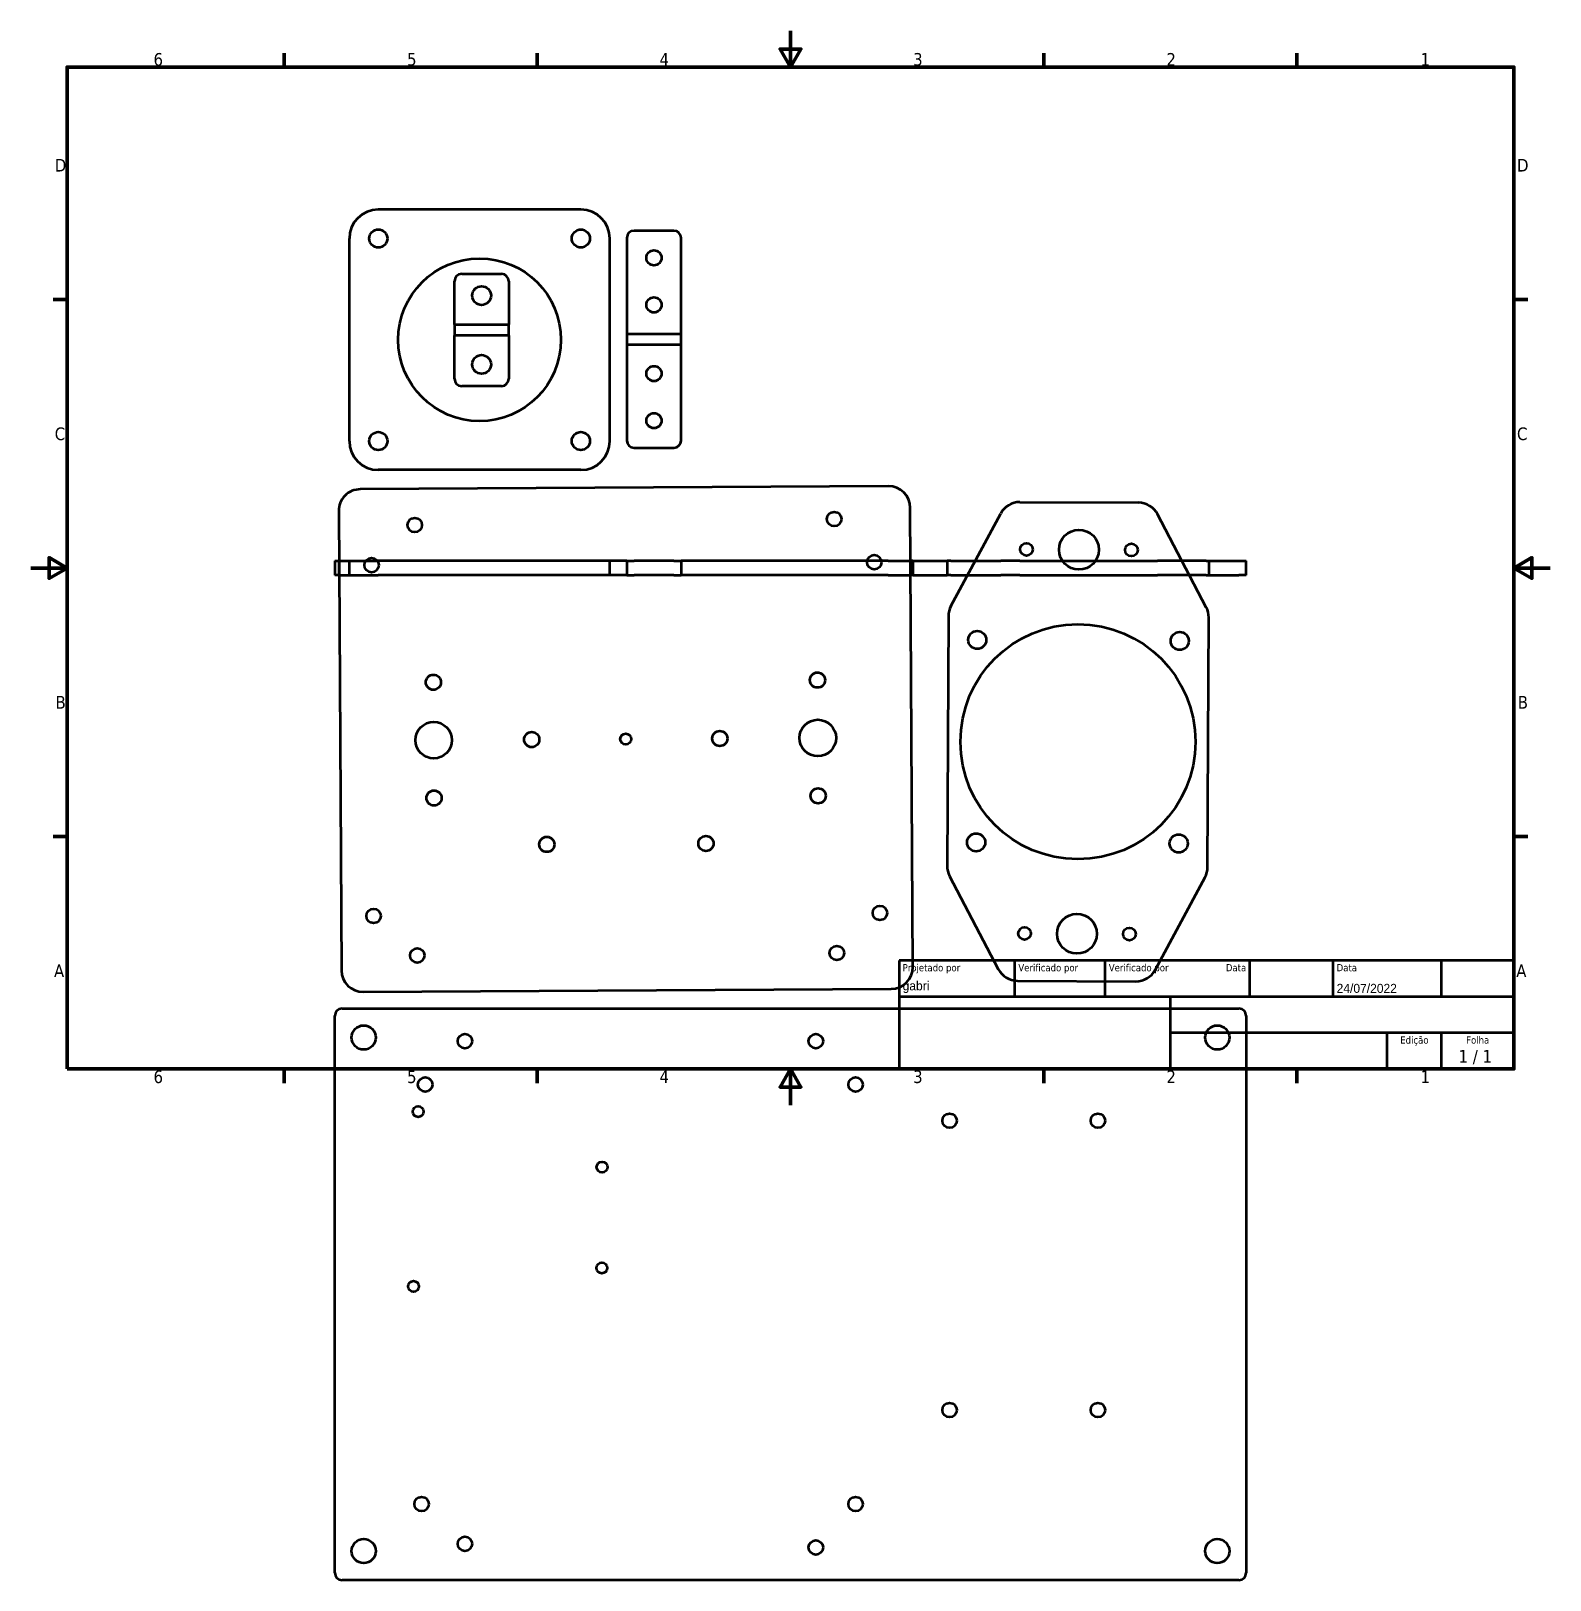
# Model space of a CAD drawing. Header units: millimetres. Extents: x 0 to 420, y -131 to 297.
import ezdxf
from ezdxf.enums import TextEntityAlignment as Align

# ---------------------------------------------------------------- set-up
doc = ezdxf.new("R2018")
doc.units = ezdxf.units.MM
for name, color, linetype, lineweight in [('Borda (ISO)', 7, 'Continuous', 70), ('Título (ISO)', 7, 'Continuous', 50), ('Visível (ISO)', 7, 'Continuous', 50)]:
    doc.layers.add(name, color=color, linetype=linetype, lineweight=lineweight)
doc.styles.add('Estilo de texto12', font='tahoma.ttf')
doc.styles.add('Estilo de texto17', font='tahoma.ttf')
doc.styles.add('Texto da nota (ISO)', font='tahoma.ttf')

# ---------------------------------------------------------------- blocks, each defined once
blk = doc.blocks.new('Bordas Borda padrão')
at = {"layer": 'Borda (ISO)'}
for p, q in [((70, 287), (70, 290.9)), ((140, 287), (140, 290.9)), ((280, 287), (280, 290.9)), ((350, 287), (350, 290.9)), ((10, 222.75), (6.1, 222.75)), ((410, 222.75), (413.9, 222.75)), ((10, 74.25), (6.1, 74.25)), ((410, 74.25), (413.9, 74.25)), ((70, 10), (70, 6.1)), ((140, 10), (140, 6.1)), ((280, 10), (280, 6.1)), ((350, 10), (350, 6.1))]:
    blk.add_line(p, q, dxfattribs=at)
at = {"layer": 'Borda (ISO)', "flags": 128}
for points in [[(210, 297), (210, 287), (207.11, 292), (212.89, 292), (210, 287)], [(10, 10), (10, 287), (410, 287), (410, 10), (10, 10)], [(0, 148.5), (10, 148.5), (5, 151.39), (5, 145.61), (10, 148.5)], [(420, 148.5), (410, 148.5), (415, 151.39), (415, 145.61), (410, 148.5)], [(210, 0), (210, 10), (207.11, 5), (212.89, 5), (210, 10)]]:
    blk.add_lwpolyline(points, dxfattribs=at)
at = {"layer": 'Borda (ISO)', "char_height": 3.5, "attachment_point": 7, "style": 'Texto da nota (ISO)'}
for s, insert in [('6', (33.88, 287.33)), ('5', (103.98, 287.33)), ('4', (173.78, 287.4)), ('3', (243.91, 287.33)), ('2', (313.94, 287.4)), ('1', (384.21, 287.4)), ('D', (6.57, 258.13)), ('D', (410.87, 258.13)), ('C', (6.56, 183.81)), ('C', (410.86, 183.81)), ('B', (6.78, 109.63)), ('B', (411.08, 109.63)), ('A', (6.36, 35.38)), ('A', (410.66, 35.38)), ('6', (33.88, 6.03)), ('5', (103.98, 6.03)), ('4', (173.78, 6.1)), ('3', (243.91, 6.03)), ('2', (313.94, 6.1)), ('1', (384.21, 6.1))]:
    blk.add_mtext(s, dxfattribs=dict(at, insert=insert))
blk = doc.blocks.new('Blocos de títulos ISO')
at = {"layer": 'Título (ISO)'}
for p, q in [((270.07, 130), (100.07, 130)), ((100.07, 130), (100.07, 100)), ((132.07, 120), (132.07, 130)), ((157.07, 120), (157.07, 130)), ((197.07, 120), (197.07, 130)), ((220.07, 120), (220.07, 130)), ((250.07, 120), (250.07, 130)), ((270.07, 100), (270.07, 130)), ((100.07, 120), (270.07, 120)), ((175.07, 120), (175.07, 100)), ((270.07, 110), (175.07, 110)), ((235.07, 100), (235.07, 110)), ((250.07, 100), (250.07, 110)), ((100.07, 100), (270.07, 100))]:
    blk.add_line(p, q, dxfattribs=at)
at = {"layer": 'Título (ISO)', "style": 'Estilo de texto12'}
for s, p in [('Projetado por', (101.07, 129)), ('Verificado por', (133.07, 129)), ('Verificado por', (158.07, 129)), ('Data', (221.07, 129))]:
    blk.add_text(s, height=2, dxfattribs=at).set_placement(p, align=Align.TOP_LEFT)
blk.add_text('Data', height=2, dxfattribs=at).set_placement((196.07, 129), align=Align.TOP_RIGHT)
for s, p in [('Edição', (242.57, 109)), ('Folha', (260.07, 109))]:
    blk.add_text(s, height=2, dxfattribs=at).set_placement(p, align=Align.TOP_CENTER)
at = {"layer": 'Título (ISO)', "style": 'Texto da nota (ISO)'}
blk.add_text('1 / 1 ', height=3.5, dxfattribs=at).set_placement((260.07, 103.5), align=Align.MIDDLE_CENTER)
at = {"layer": 'Título (ISO)', "style": 'Estilo de texto17'}
for tag, p in [('AUTOR', (101.07, 121)), ('VERIFICADO_POR', (133.07, 121)), ('APROVADO_POR_ENG.', (158.07, 121)), ('DATA_DE_CRIAÇÃO', (221.07, 121))]:
    blk.add_attdef(tag, text='', height=2.49, dxfattribs=at).set_placement(p, align=Align.BOTTOM_LEFT)
blk.add_attdef('DATA_DE_APROVAÇÃO_DA_ENG.', text='', height=2.49, dxfattribs=at).set_placement((196.07, 121), align=Align.BOTTOM_RIGHT)
at = {"layer": 'Título (ISO)', "style": 'Texto da nota (ISO)'}
for tag, p in [('TÍTULO', (222.57, 115)), ('EMPRESA', (137.41, 109.96)), ('NÚMERO_DE_REVISÃO', (242.57, 103.5))]:
    blk.add_attdef(tag, text='', height=3.5, dxfattribs=at).set_placement(p, align=Align.MIDDLE_CENTER)
blk.add_attdef('NÚMERO_DA_PEÇA', text='', height=3.5, dxfattribs=at).set_placement((176.07, 105), align=Align.MIDDLE_LEFT)

msp = doc.modelspace()

# ---------------------------------------------------------------- linework, layer by layer
at = {"layer": 'Visível (ISO)'}
for p, q in [((152.03, 247.62), (96.03, 247.62)), ((177.75, 241.76), (166.75, 241.76)), ((88.03, 183.62), (88.03, 239.62)), ((160.03, 183.62), (160.03, 239.62)), ((164.75, 239.76), (164.75, 213.26)), ((179.75, 213.26), (179.75, 239.76)), ((117.1, 215.82), (117.1, 227.82)), ((119.1, 229.82), (130.1, 229.82)), ((132.1, 227.82), (132.1, 215.82)), ((117.1, 215.82), (117.1, 212.82)), ((117.1, 215.82), (132.1, 215.82)), ((132.1, 212.82), (132.1, 215.82)), ((132.1, 212.82), (117.1, 212.82)), ((117.1, 200.82), (117.1, 212.82)), ((132.1, 212.82), (132.1, 200.82)), ((164.75, 213.26), (164.75, 210.26)), ((164.75, 213.26), (179.75, 213.26)), ((179.75, 210.26), (164.75, 210.26)), ((164.75, 210.26), (164.75, 183.76)), ((179.75, 210.26), (179.75, 213.26)), ((179.75, 183.76), (179.75, 210.26)), ((130.1, 198.82), (119.1, 198.82)), ((166.75, 181.76), (177.75, 181.76)), ((152.03, 175.62), (96.03, 175.62)), ((237.04, 171.14), (91.04, 170.29)), ((85.08, 164.25), (85.82, 37.26)), ((243.82, 38.18), (243.08, 165.18)), ((254.37, 137.98), (268.11, 163.59)), ((273.43, 166.75), (306.21, 166.58)), ((324.97, 137.62), (311.49, 163.36)), ((84, 150.5), (85.08, 150.5)), ((84, 150.5), (84, 146.5)), ((85.08, 150.5), (88.03, 150.5)), ((85.08, 150.5), (85.08, 146.5)), ((88.03, 150.5), (96.03, 150.5)), ((88.03, 146.5), (88.03, 150.5)), ((152.03, 150.5), (96.03, 150.5)), ((160.03, 150.5), (152.03, 150.5)), ((164.75, 150.5), (160.03, 150.5)), ((160.03, 146.5), (160.03, 150.5)), ((164.75, 150.5), (164.75, 146.5)), ((164.75, 150.5), (166.75, 150.5)), ((177.75, 150.5), (166.75, 150.5)), ((177.75, 150.5), (179.75, 150.5)), ((237.04, 150.5), (179.75, 150.5)), ((179.75, 150.5), (179.75, 146.5)), ((237.04, 150.5), (243.08, 150.5)), ((243.82, 150.5), (243.08, 150.5)), ((243.82, 150.5), (253.3, 150.5)), ((243.82, 150.5), (243.82, 150.5)), ((243.82, 150.5), (243.82, 146.5)), ((253.3, 150.5), (253.3, 150.5)), ((253.3, 150.5), (253.3, 146.5)), ((253.65, 150.5), (253.3, 150.5)), ((254.37, 150.5), (253.65, 150.5)), ((254.37, 150.5), (268.11, 150.5)), ((273.43, 150.5), (268.11, 150.5)), ((273.43, 150.5), (306.21, 150.5)), ((306.21, 150.5), (311.49, 150.5)), ((324.97, 150.5), (311.49, 150.5)), ((324.97, 150.5), (325.65, 150.5)), ((325.65, 150.5), (334, 150.5)), ((325.65, 150.5), (325.65, 146.5)), ((334, 150.5), (336, 150.5)), ((336, 146.5), (336, 150.5)), ((85.08, 146.5), (84, 146.5)), ((85.08, 146.5), (88.03, 146.5)), ((88.03, 146.5), (96.03, 146.5)), ((152.03, 146.5), (96.03, 146.5)), ((160.03, 146.5), (152.03, 146.5)), ((164.75, 146.5), (160.03, 146.5)), ((164.75, 146.5), (166.75, 146.5)), ((177.75, 146.5), (166.75, 146.5)), ((177.75, 146.5), (179.75, 146.5)), ((237.04, 146.5), (179.75, 146.5)), ((237.04, 146.5), (243.08, 146.5)), ((243.82, 146.5), (243.08, 146.5)), ((243.82, 146.5), (253.3, 146.5)), ((243.82, 146.5), (243.82, 146.5)), ((253.3, 146.5), (253.3, 146.5)), ((253.65, 146.5), (253.3, 146.5)), ((254.37, 146.5), (253.65, 146.5)), ((254.37, 146.5), (268.11, 146.5)), ((273.43, 146.5), (268.11, 146.5)), ((273.43, 146.5), (306.21, 146.5)), ((306.21, 146.5), (311.49, 146.5)), ((324.97, 146.5), (311.49, 146.5)), ((324.97, 146.5), (325.65, 146.5)), ((325.65, 146.5), (334, 146.5)), ((336, 146.5), (334, 146.5)), ((253.65, 135.18), (253.3, 66.16)), ((325.3, 65.79), (325.65, 134.8)), ((253.98, 63.35), (267.46, 37.6)), ((324.58, 62.98), (310.84, 37.38)), ((272.74, 34.39), (305.52, 34.22)), ((91.86, 31.29), (237.85, 32.15)), ((86, 26.69), (334, 26.69)), ((84, -129.31), (84, 24.69)), ((336, 24.69), (336, -129.31)), ((334, -131.31), (86, -131.31))]:
    msp.add_line(p, q, dxfattribs=at)
for centre, radius in [((96.03, 239.62), 2.5), ((152.03, 239.62), 2.5), ((172.25, 234.26), 2.1), ((124.03, 211.62), 22.5), ((124.6, 223.82), 2.6), ((172.25, 221.26), 2.1), ((124.6, 204.82), 2.6), ((172.25, 202.26), 2.1), ((172.25, 189.26), 2.1), ((96.03, 183.62), 2.5), ((152.03, 183.62), 2.5), ((222.09, 162.06), 2), ((106.1, 160.38), 2), ((289.75, 153.58), 5.5), ((275.25, 153.66), 1.75), ((304.25, 153.51), 1.75), ((94.17, 149.31), 2), ((233.16, 150.12), 2), ((289.48, 100.48), 32.5), ((261.62, 128.63), 2.5), ((317.62, 128.34), 2.5), ((111.26, 116.91), 2.1), ((217.45, 117.53), 2.1), ((111.35, 100.91), 5.05), ((138.45, 101.07), 2.1), ((190.45, 101.37), 2.1), ((217.55, 101.53), 5.05), ((164.45, 101.21), 1.5), ((111.44, 84.91), 2.1), ((217.64, 85.53), 2.1), ((142.62, 72.09), 2.1), ((186.62, 72.35), 2.1), ((261.33, 72.63), 2.5), ((317.33, 72.34), 2.5), ((94.73, 52.31), 2), ((234.73, 53.13), 2), ((289.2, 47.38), 5.5), ((274.7, 47.46), 1.75), ((303.7, 47.31), 1.75), ((106.8, 41.38), 2), ((222.8, 42.06), 2), ((92, 18.69), 3.35), ((328, 18.69), 3.35), ((120, 17.69), 2), ((217, 17.69), 2), ((109, 5.69), 2), ((228, 5.69), 2), ((107.04, -1.81), 1.5), ((254, -4.31), 2), ((295, -4.31), 2), ((157.9, -17.15), 1.5), ((157.84, -45.03), 1.5), ((105.77, -50.11), 1.5), ((254, -84.31), 2), ((295, -84.31), 2), ((108, -110.31), 2), ((228, -110.31), 2), ((120, -121.31), 2), ((92, -123.31), 3.35), ((217, -122.31), 2), ((328, -123.31), 3.35)]:
    msp.add_circle(centre, radius, dxfattribs=at)
for centre, radius, start, end in [((96.03, 239.62), 8, 90, 180), ((152.03, 239.62), 8, 0, 90), ((166.75, 239.76), 2, 90, 180), ((177.75, 239.76), 2, 0, 90), ((119.1, 227.82), 2, 90, 180), ((130.1, 227.82), 2, 0, 90), ((119.1, 200.82), 2, 180, 270), ((130.1, 200.82), 2, 270, 0), ((96.03, 183.62), 8, 180, 270), ((152.03, 183.62), 8, 270, 0), ((166.75, 183.76), 2, 180, 270), ((177.75, 183.76), 2, 270, 0), ((91.08, 164.29), 6, 90.3351, 180.3351), ((237.08, 165.14), 6, 0.3351, 90.3351), ((273.4, 160.75), 6, 89.7031, 151.7738), ((306.18, 160.58), 6, 27.6324, 89.7031), ((259.65, 135.15), 6, 151.7738, 179.7031), ((319.65, 134.84), 6, 359.7031, 27.6324), ((259.3, 66.13), 6, 179.7031, 207.6324), ((319.3, 65.82), 6, 331.7738, 359.7031), ((91.82, 37.29), 6, 180.3351, 270.3351), ((237.82, 38.15), 6, 270.3351, 0.3351), ((272.77, 40.39), 6, 207.6324, 269.7031), ((305.55, 40.22), 6, 269.7031, 331.7738), ((86, 24.69), 2, 90, 180), ((334, 24.69), 2, 0, 90), ((86, -129.31), 2, 180, 270), ((334, -129.31), 2, 270, 0)]:
    msp.add_arc(centre, radius, start, end, dxfattribs=at)

# ---------------------------------------------------------------- block references
msp.add_blockref('Bordas Borda padrão', (0, 0))
ref = msp.add_blockref('Blocos de títulos ISO', (139.93, -90))
lines = msp.add_mtext('gabri', dxfattribs={"layer": 'Título (ISO)', "insert": (241, 31), "char_height": 2.49, "width": 18.0843, "attachment_point": 7, "style": 'Estilo de texto17'})
ref.add_attrib('AUTOR', '', (241, 31)).embed_mtext(lines)
lines = msp.add_mtext('24/07/2022', dxfattribs={"layer": 'Título (ISO)', "insert": (361, 31), "char_height": 2.49, "width": 28.6665, "attachment_point": 7, "style": 'Estilo de texto17'})
ref.add_attrib('DATA_DE_CRIAÇÃO', '', (361, 31)).embed_mtext(lines)

doc.saveas('drawing.dxf')
